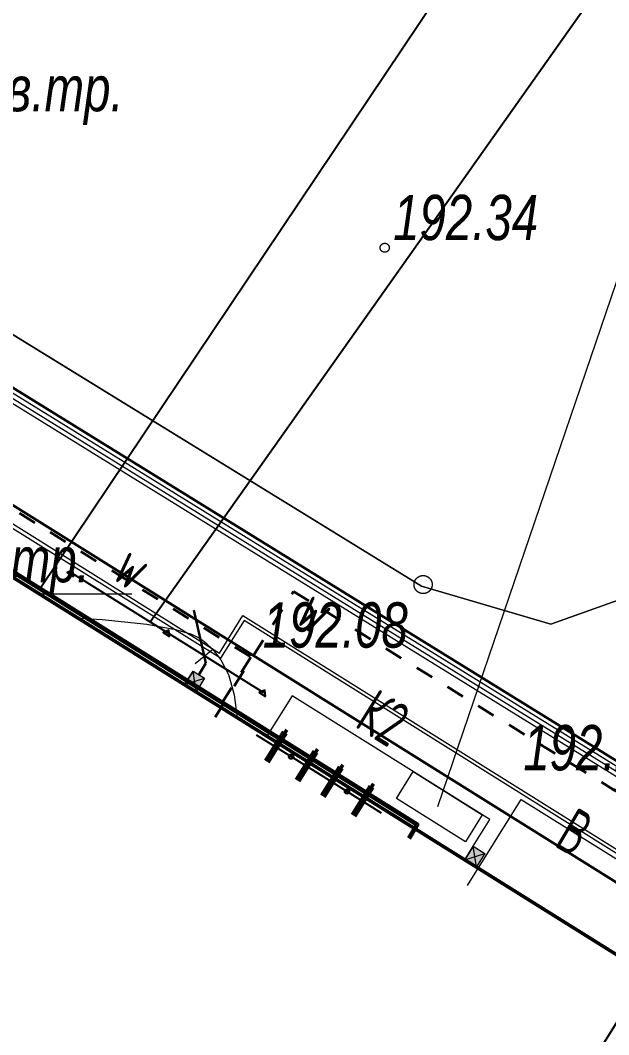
# Model space of a CAD drawing. Header units: millimetres. Extents: x -38151500 to -28914887, y -20564105 to -20349562.
# Drawn here: x -33899976 to -33886976, y -20491828 to -20469422 of the extents above; entities that cross this region are included whole.
import ezdxf
from ezdxf.xclip import XClip

# ---------------------------------------------------------------- set-up
doc = ezdxf.new("R2010")
doc.units = ezdxf.units.MM
doc.header["$MEASUREMENT"] = 0
doc.header["$XCLIPFRAME"] = 0
doc.linetypes.add('NCAD_ISO03W100', pattern=[800, 400, -400])
doc.linetypes.add('Wipeout_Contour', pattern=[1000, 0, -1000])
doc.layers.add('!!! ПОДОСНОВА', color=7, linetype='Continuous')
doc.layers.add('Новый_ГП_Сети канализации К2 ливневка', color=7, linetype='Continuous')
for name, color, linetype, lineweight in [('ГП_лоток_Ном._пера__5', 5, 'Continuous', 13), ('ГП_Сети канализации К2 ливневка_Ном._пера__180', 180, 'Continuous', 13), ('ГП_Сети канализации К2 ливневка_Ном._пера__30', 30, 'Continuous', 30), ('ГП_Сети канализации К2 ливневка_Ном._пера__4', 5, 'Continuous', 40), ('Дренаж_Ном._пера__20', 20, 'Continuous', 40), ('Новый_Defpoints_Ном._пера__16', 16, 'Continuous', 20), ('Новый_Defpoints_Ном._пера__7', 7, 'Continuous', 25), ('Новый_ГП_Граница участка_Ном._пера__1', 1, 'Continuous', 40), ('Новый_ГП_Здание сооружение_Ном._пера__22', 22, 'Continuous', 50), ('Новый_ГП_Оборудование_Ном._пера__5', 5, 'Continuous', 13), ('Новый_ГП_Ограждение_Ном._пера__152', 152, 'Continuous', 18), ('Новый_ГП_Сети канализации К2 ливневка_Ном._пера__7', 7, 'Continuous', 25), ('Новый_ГП_Сети_ В_ водоснабжение_Ном._пера__5', 5, 'Continuous', 13), ('Новый_ГП_Сети_Г_ газопровод_Ном._пера__6', 6, 'Continuous', 60), ('Новый_ГП_Сети_заземление_Ном._пера__7', 7, 'Continuous', 25), ('Новый_ГП_Сети_текст_Ном._пера__7', 7, 'Continuous', 25), ('Новый_ГП_Сети_электроснабжение_Ном._пера__1', 1, 'Continuous', 40), ('Новый_ГП_Текст_Ном._пера__250', 7, 'Continuous', 20), ('Новый_ГП_Тротуар_Дорожки_Ном._пера__24', 26, 'Continuous', 13), ('Новый_ГТ-сооружение_ ограждение_Ном._пера__19', 7, 'Continuous', 90), ('Чертеж_1_Новофедоровское_снт 28_07$0$tp_отметки_новые_Ном._пера__253', 252, 'Continuous', 18), ('Чертеж_1_Новофедоровское_снт 28_07$0$tp_растительность_Ном._пера__253', 252, 'Continuous', 18), ('Чертеж_1_Новый_ГП_Топография_Ном._пера__253', 252, 'Continuous', 18), ('Чертеж_1_Новый_Новофедоровское_снт 28_07$0$tp_Ограждения ДЕР_Ном._пера__253', 252, 'Continuous', 18), ('Чертеж_1_Новый_Новофедоровское_снт 28_07$0$tp_Ограждения рабица_Ном._пера__253', 252, 'Continuous', 18), ('Чертеж_1_Новый_Новофедоровское_снт 28_07$0$tp_отметки_новые_Ном._пера__253', 252, 'Continuous', 18), ('Чертеж_1_Новый_Новофедоровское_снт 28_07$0$tp_отметки_новые_Ном._пера__7', 7, 'Continuous', 18), ('Чертеж_1_Новый_Новофедоровское_снт 28_07$0$tp_рельеф_Ном._пера__253', 252, 'Continuous', 18)]:
    doc.layers.add(name, color=color, linetype=linetype, lineweight=lineweight)
doc.styles.add('РЎР“Р•РќР•Р\xa0РР\xa0_РЎРўРР›Р¬_1', font='arial.ttf', dxfattribs={"width": 0.75})
doc.styles.add('РЎР“Р•РќР•Р\xa0РР\xa0_РЎРўРР›Р¬_6', font='', dxfattribs={"width": 0.8})
doc.styles.get('РЎР“Р•РќР•Р\xa0РР\xa0_РЎРўРР›Р¬_6').set_extended_font_data('GOST_type_A')
doc.linetypes.add('Aquastok', pattern='A,0,[6,РіРµРЅРїРїР»Р°РЅ 2025_06_18 dima РІР°СЂРёР°РЅС‚ 21.Shx,S=7.857143,R=0,X=0,Y=-6.93889e-18],-990,0', length=990)
doc.linetypes.add('МЕЖА', pattern='A,0,[7,РіРµРЅРїРїР»Р°РЅ 2025_06_18 dima РІР°СЂРёР°РЅС‚ 21.Shx,S=39.68254,R=0,X=0,Y=1.38778e-17],-5480,0', length=5480)
doc.linetypes.add('Новофедоровское_снт 28_07$0$З ДЕРЕВ', pattern='A,0,[2,РіРµРЅРїРїР»Р°РЅ 2025_06_18 dima РІР°СЂРёР°РЅС‚ 21.Shx,S=19.84127,R=0,X=0,Y=0.2],-2500,0', length=2500)
doc.linetypes.add('Новофедоровское_снт 28_07$0$ЗАБОР_СЕТКА', pattern='A,0,[1,РіРµРЅРїРїР»Р°РЅ 2025_06_18 dima РІР°СЂРёР°РЅС‚ 21.Shx,S=39.68254,R=0,X=0,Y=2.77556e-17],-5000,0', length=5000)
doc.linetypes.add('Новофедоровское_снт 28_07$0$МЕЖА', pattern='A,0,[5,РіРµРЅРїРїР»Р°РЅ 2025_06_18 dima РІР°СЂРёР°РЅС‚ 21.Shx,S=46.746032,R=0,X=0,Y=6.93889e-18],-6500,0', length=6500)

# ---------------------------------------------------------------- blocks, each defined once
blk = doc.blocks.new('Чертеж_4_1', base_point=(4185024, -7296))
at = {"layer": 'Чертеж_1_Новый_ГП_Топография_Ном._пера__253', "color": 252, "linetype": 'Новофедоровское_снт 28_07$0$МЕЖА', "lineweight": 18, "flags": 128}
for points in [[(-33937176, -20524360), (-33937136, -20524296), (-33926649, -20507196), (-33900479, -20524004), (-33888918, -20507967), (-33879002, -20495163), (-33880756, -20487946), (-33882761, -20480799), (-33888254, -20482761), (-33891109, -20481924), (-33905380, -20473145), (-33895431, -20456936), (-33903040, -20452238), (-33944071, -20519982)], [(-33906206, -20473796), (-33886806, -20485776), (-33884336, -20481776), (-33879896, -20493826), (-33889626, -20507436), (-33888766, -20507996), (-33900126, -20523486), (-33900456, -20524026), (-33900726, -20523856), (-33925206, -20508276), (-33914526, -20491166), (-33916236, -20490046)]]:
    blk.add_lwpolyline(points, close=True, dxfattribs=at)
at = {"layer": 'Чертеж_1_Новый_Новофедоровское_снт 28_07$0$tp_Ограждения ДЕР_Ном._пера__253', "color": 252, "linetype": 'Новофедоровское_снт 28_07$0$З ДЕРЕВ', "lineweight": 18, "flags": 128}
blk.add_lwpolyline([(-33888254, -20482761), (-33882761, -20480799), (-33880755, -20487948), (-33879002, -20495163), (-33888918, -20507967), (-33898676, -20521186), (-33898923, -20521528)], dxfattribs=at)
at = {"layer": 'Чертеж_1_Новый_Новофедоровское_снт 28_07$0$tp_Ограждения рабица_Ном._пера__253', "color": 252, "linetype": 'Новофедоровское_снт 28_07$0$ЗАБОР_СЕТКА', "lineweight": 18, "flags": 128}
blk.add_lwpolyline([(-33905381, -20473147), (-33891109, -20481924), (-33888254, -20482761)], dxfattribs=at)
at = {"layer": 'Чертеж_1_Новый_Новофедоровское_снт 28_07$0$tp_отметки_новые_Ном._пера__253', "color": 252, "linetype": 'Continuous', "lineweight": 18, "flags": 128}
blk.add_lwpolyline([(-33897510, -20482096), (-33904670, -20482096), (-33909976, -20479126)], dxfattribs=at)
at = {"layer": 'Чертеж_1_Новый_Новофедоровское_снт 28_07$0$tp_отметки_новые_Ном._пера__253', "color": 252, "linetype": 'Continuous', "lineweight": 18}
blk.add_circle((-33891925, -20474446), 100, dxfattribs=at)
at = {"layer": 'Чертеж_1_Новый_Новофедоровское_снт 28_07$0$tp_отметки_новые_Ном._пера__7', "color": 7, "linetype": 'Continuous', "lineweight": 18}
blk.add_circle((-33891076, -20481886), 200, dxfattribs=at)
at = {"layer": 'Чертеж_1_Новый_Новофедоровское_снт 28_07$0$tp_рельеф_Ном._пера__253', "color": 252, "linetype": 'Continuous', "lineweight": 18, "flags": 128}
for points in [[(-33900469, -20482564), (-33899292, -20482593), (-33898169, -20482657), (-33897183, -20482762), (-33896548, -20482877), (-33896190, -20482984), (-33896017, -20483066), (-33895952, -20483110), (-33895870, -20483179), (-33895724, -20483320), (-33895547, -20483546), (-33895378, -20483872), (-33895251, -20484323), (-33895187, -20484826), (-33895152, -20485387), (-33895113, -20486009), (-33895119, -20486636), (-33895202, -20487489), (-33895339, -20488502), (-33895507, -20489606), (-33895684, -20490735), (-33895845, -20491820), (-33895969, -20492794)], [(-33895724, -20483320), (-33896114, -20483633)]]:
    blk.add_lwpolyline(points, dxfattribs=at)
at = {"layer": 'Чертеж_1_Новофедоровское_снт 28_07$0$tp_отметки_новые_Ном._пера__253', "color": 252, "linetype": 'Continuous', "lineweight": 18, "char_height": 1000, "attachment_point": 7, "style": 'РЎР“Р•РќР•Р\xa0РР\xa0_РЎРўРР›Р¬_1'}
for s, insert in [('\\A1;{\\pql;\\fArial|b0|i1|c204|p0;\\W0.750000;192.30-в.тр.}', (-33903830, -20471732)), ('\\A1;{\\pql;\\fArial|b0|i1|c204|p0;\\W0.750000;192.34}', (-33891739, -20474292)), ('\\A1;{\\pql;\\fArial|b0|i1|c204|p0;\\W0.750000;192.18-в.тр.}', (-33904576, -20482136)), ('\\A1;{\\pql;\\fArial|b0|i1|c204|p0;\\W0.750000;192.08}', (-33894619, -20483293)), ('\\A1;{\\pql;\\fArial|b0|i1|c204|p0;\\W0.750000;192.25}', (-33888863, -20486003))]:
    blk.add_mtext(s, dxfattribs=dict(at, insert=insert))
at = {"layer": 'Чертеж_1_Новофедоровское_снт 28_07$0$tp_растительность_Ном._пера__253', "color": 252, "linetype": 'Continuous', "lineweight": 18, "insert": (-33899640, -20491551), "char_height": 1000, "attachment_point": 7, "style": 'РЎР“Р•РќР•Р\xa0РР\xa0_РЎРўРР›Р¬_1'}
blk.add_mtext('\\A1;{\\pql;\\fArial|b0|i1|c204|p0;\\W0.750000;ЛУГ}', dxfattribs=at)

msp = doc.modelspace()

# ---------------------------------------------------------------- linework, layer by layer
at = {"layer": 'Новый_Defpoints_Ном._пера__16', "color": 16, "linetype": 'Continuous', "lineweight": 20}
msp.add_lwpolyline([(-33893285.53, -20505522.66), (-33893327.88, -20505495.89), (-33894281.67, -20507022.26), (-33898199.74, -20504574.15), (-33897537.07, -20503514.3), (-33900827.9, -20501458.21), (-33901596.49, -20502688.26), (-33907651.34, -20498904.77), (-33906882.95, -20497674.6), (-33911503.62, -20494766.41), (-33910479.94, -20493127.55), (-33910522.2, -20493100.81), (-33902493.58, -20480253.43), (-33886126.74, -20490480.57), (-33887742.56, -20493066.42), (-33886133.05, -20494073.1)], close=True, dxfattribs=at)
at = {"layer": 'Новый_ГП_Тротуар_Дорожки_Ном._пера__24', "color": 26, "linetype": 'Continuous', "lineweight": 13}
msp.add_lwpolyline([(-33886126.74, -20490480.57), (-33890154.98, -20487963.82), (-33889968.49, -20487664.89), (-33889598.57, -20487073.01), (-33893970.24, -20484341.27), (-33894526.66, -20485231.71), (-33896091.31, -20484254.02), (-33896345.65, -20484095.13), (-33896345.63, -20484095.09), (-33901857.99, -20480650.59), (-33901857.97, -20480650.56), (-33902112.4, -20480491.62), (-33902494.07, -20480253.13), (-33901963.21, -20479403.57), (-33895574.66, -20483398.91), (-33895057.9, -20482571.88), (-33886781.03, -20487745.76)], dxfattribs=at)

# ---------------------------------------------------------------- block references
at = {"layer": '!!! ПОДОСНОВА', "color": 252, "linetype": 'Continuous', "lineweight": 40}
ref = msp.add_blockref('Чертеж_4_1', (4185024.09, -7295.8), dxfattribs=at)
XClip(ref).set_block_clipping_path([(-33971749.8431524113, -20426134.2498699203), (-33971749.8431524113, -20517391.6082299612), (-33949169.2735030428, -20517391.6082299612), (-33943776.1358186975, -20528511.4797440507), (-33858410.272188969, -20528511.4797440507), (-33858410.272188969, -20426017.5390227698)])

# ---------------------------------------------------------------- next in the draw order: wipeouts: each hides what was drawn before it
at = {"color": 254, "linetype": 'Wipeout_Contour', "lineweight": 0, "ltscale": 435733653.2783927}
msp.add_wipeout([(-33902494.07, -20480253.13), (-33906177.01, -20486147.06), (-33906193.96, -20486136.46), (-33910522.35, -20493101.05), (-33905892.97, -20495993.81), (-33906634.86, -20497181.08), (-33900494.03, -20501018.3), (-33893312.11, -20505565.01), (-33886179.41, -20494055.94), (-33887748.3, -20493075.59), (-33886126.74, -20490480.57)], dxfattribs=at).dxf.layer = 'Новый_ГП_Сети канализации К2 ливневка'

# ---------------------------------------------------------------- next in the draw order: hatches: boundary and pattern name
at = {"layer": 'ГП_Сети канализации К2 ливневка_Ном._пера__4', "linetype": 'Continuous', "lineweight": 40}
for points in [[(-33896090.97, -20484254.07), (-33896345.49, -20484095.28), (-33896159.72, -20483797.51), (-33895905.2, -20483956.3)], [(-33889899.82, -20488121.6), (-33890154.34, -20487962.81), (-33889968.57, -20487665.04), (-33889714.05, -20487823.83)]]:
    msp.add_hatch(color=151, dxfattribs=at).paths.add_polyline_path(points)

# ---------------------------------------------------------------- next in the draw order: linework, layer by layer
at = {"layer": 'ГП_лоток_Ном._пера__5', "color": 5, "linetype": 'Aquastok', "lineweight": 13}
msp.add_lwpolyline([(-33887522.45, -20499870.4), (-33883578.74, -20493505.87), (-33884602.42, -20489774.67), (-33884344.76, -20489362.31), (-33895032.47, -20482682.05), (-33895549.24, -20483509.09), (-33902090.23, -20479442.34)], dxfattribs=at)
at = {"layer": 'ГП_Сети канализации К2 ливневка_Ном._пера__180', "color": 180, "linetype": 'Continuous', "lineweight": 13}
for points in [[(-33896345.49, -20484095.28), (-33895905.22, -20483956.2), (-33896090.97, -20484254.07), (-33896159.79, -20483797.47), (-33896345.49, -20484095.28), (-33896159.79, -20483797.47), (-33895905.22, -20483956.2), (-33896090.97, -20484254.07)], [(-33890154.34, -20487962.81), (-33889714.08, -20487823.73), (-33889899.82, -20488121.6), (-33889968.64, -20487665), (-33890154.34, -20487962.81), (-33889968.64, -20487665), (-33889714.08, -20487823.73), (-33889899.82, -20488121.6)]]:
    msp.add_lwpolyline(points, close=True, dxfattribs=at)
at = {"layer": 'ГП_Сети канализации К2 ливневка_Ном._пера__180', "color": 180, "linetype": 'Continuous', "lineweight": 13, "flags": 128}
for points in [[(-33896090.97, -20484254.07), (-33896345.49, -20484095.28), (-33896159.72, -20483797.51), (-33895905.2, -20483956.3)], [(-33889899.82, -20488121.6), (-33890154.34, -20487962.81), (-33889968.57, -20487665.04), (-33889714.05, -20487823.83)]]:
    msp.add_lwpolyline(points, close=True, dxfattribs=at)
at = {"layer": 'ГП_Сети канализации К2 ливневка_Ном._пера__30', "color": 30, "linetype": 'Continuous', "lineweight": 30}
for p, q in [((-33895873.53, -20483622.42), (-33896143.9, -20482451.33)), ((-33896032.51, -20483876.84), (-33895873.53, -20483622.42))]:
    msp.add_line(p, q, dxfattribs=at)
at = {"layer": 'Дренаж_Ном._пера__20', "color": 20, "linetype": 'Continuous', "lineweight": 40}
msp.add_line((-33884832.65, -20489697.32), (-33902923.54, -20478392.87), dxfattribs=at)
at = {"layer": 'Новый_Defpoints_Ном._пера__7', "color": 7, "linetype": 'Continuous', "lineweight": 25}
for points in [[(-33893227.2, -20486161.95), (-33894753.84, -20485208.36)], [(-33891993.29, -20486932.98), (-33893519.93, -20485979.39)]]:
    msp.add_lwpolyline(points, dxfattribs=at)
for centre in [(-33893990.52, -20485685.15), (-33892756.61, -20486456.19)]:
    msp.add_circle(centre, 50, dxfattribs=at)
at = {"layer": 'Новый_ГП_Граница участка_Ном._пера__1', "color": 1, "linetype": 'МЕЖА', "lineweight": 40}
msp.add_lwpolyline([(-33906205.91, -20473795.8), (-33886805.91, -20485775.8), (-33884335.91, -20481775.8), (-33879895.91, -20493825.8), (-33889625.91, -20507435.8), (-33888765.91, -20507995.8), (-33900125.91, -20523485.8), (-33900455.91, -20524025.8), (-33900725.91, -20523855.8), (-33925205.91, -20508275.8), (-33914525.91, -20491165.8), (-33916235.91, -20490045.8)], close=True, dxfattribs=at)
at = {"layer": 'Новый_ГП_Здание сооружение_Ном._пера__22', "color": 22, "linetype": 'Continuous', "lineweight": 50}
for p, q in [((-33894245.54, -20485347.95), (-33894086.57, -20485093.54)), ((-33893567.1, -20485771.89), (-33893408.13, -20485517.48)), ((-33893011.63, -20486118.99), (-33892852.66, -20485864.57)), ((-33892333.19, -20486542.92), (-33892174.22, -20486288.51))]:
    msp.add_line(p, q, dxfattribs=at)
msp.add_lwpolyline([(-33886126.74, -20490480.57), (-33896472.93, -20484015.55), (-33902494.07, -20480253.13), (-33906520.61, -20486698.82), (-33904825.36, -20487758.13), (-33906706.58, -20490768.7), (-33908402.67, -20489708.86), (-33910522.35, -20493101.05)], dxfattribs=at)
at = {"layer": 'Новый_ГП_Оборудование_Ном._пера__5', "color": 5, "linetype": 'Continuous', "lineweight": 13}
msp.add_lwpolyline([(-33891292.66, -20486014.41), (-33889768.31, -20486971.69), (-33890140.59, -20487564.49), (-33891664.93, -20486607.21)], close=True, dxfattribs=at)
at = {"layer": 'Новый_ГП_Ограждение_Ном._пера__152', "color": 152, "linetype": 'Continuous', "lineweight": 18}
msp.add_lwpolyline([(-33924003.56, -20506916.11), (-33924793.95, -20508182.38), (-33900553.39, -20523609.99), (-33900375.31, -20523318.57), (-33889195.39, -20508074.13), (-33890052.19, -20507516.22), (-33880232.32, -20493780.51), (-33884404.38, -20482457.67), (-33886708.28, -20486188.68), (-33906108.23, -20474208.71), (-33908442.42, -20477990.43), (-33908611.63, -20477883.78), (-33906173.35, -20473933.43), (-33886773.37, -20485913.42), (-33884358.74, -20482003.09), (-33880008.05, -20493810.7), (-33889768, -20507462.6), (-33888909.07, -20508021.91), (-33900209.04, -20523430.06), (-33900488.95, -20523888.08), (-33925068.59, -20508244.66), (-33924173.16, -20506810.13), (-33924003.69, -20506916.03)], dxfattribs=at)
msp.add_lwpolyline([(-33906140.79, -20474071.07), (-33886740.82, -20486051.05), (-33884381.56, -20482230.38), (-33880120.18, -20493795.6), (-33889910.1, -20507489.41), (-33889052.23, -20508048.02), (-33900292.17, -20523374.32), (-33900521.17, -20523749.03), (-33924931.27, -20508213.52), (-33914252.64, -20491105.7), (-33915963.46, -20489985.17)], close=True, dxfattribs=at)
at = {"layer": 'Новый_ГП_Сети канализации К2 ливневка_Ном._пера__7', "color": 7, "linetype": 'Continuous', "lineweight": 25, "flags": 128}
msp.add_lwpolyline([(-33902494.07, -20480253.13), (-33906177.01, -20486147.06), (-33906193.96, -20486136.46), (-33910522.35, -20493101.05), (-33905892.97, -20495993.81), (-33906634.86, -20497181.08), (-33900494.03, -20501018.3), (-33893312.11, -20505565.01), (-33886179.41, -20494055.94), (-33887748.3, -20493075.59), (-33886126.74, -20490480.57)], close=True, dxfattribs=at)
at = {"layer": 'Новый_ГП_Сети_ В_ водоснабжение_Ном._пера__5', "color": 5, "linetype": 'Continuous', "lineweight": 13}
msp.add_lwpolyline([(-33890096.62, -20488530.55), (-33888909.94, -20486631.46), (-33886700.55, -20488012.04), (-33884852.65, -20487296.36)], dxfattribs=at)
at = {"layer": 'Новый_ГП_Сети_Г_ газопровод_Ном._пера__6', "color": 6, "linetype": 'Continuous', "lineweight": 60}
msp.add_lwpolyline([(-33902340.02, -20480231), (-33891207.9, -20487187.12), (-33891395.12, -20487490.89)], dxfattribs=at)
at = {"layer": 'Новый_ГП_Сети_заземление_Ном._пера__7', "color": 7, "linetype": 'Continuous', "lineweight": 25}
msp.add_line((-33898847.08, -20481626.36), (-33894601.24, -20484266.99), dxfattribs=at)
for points in [[(-33898801.17, -20481709.04), (-33898811.5, -20481569.43), (-33898941.52, -20481621.34)], [(-33896681.06, -20483033.84), (-33896691.39, -20482894.23), (-33896821.4, -20482946.15)], [(-33894560.94, -20484358.65), (-33894571.27, -20484219.03), (-33894701.28, -20484270.95)]]:
    msp.add_lwpolyline(points, close=True, dxfattribs=at)
at = {"layer": 'Новый_ГП_Сети_текст_Ном._пера__7', "color": 7, "linetype": 'Continuous', "lineweight": 25}
for p, q in [((-33899542.05, -20481979.37), (-33883220.07, -20457652.02)), ((-33897105.56, -20482709.47), (-33881936.61, -20461271.89))]:
    msp.add_line(p, q, dxfattribs=at)
at = {"layer": 'Новый_ГП_Сети_электроснабжение_Ном._пера__1', "color": 1, "linetype": 'NCAD_ISO03W100', "lineweight": 40}
for points in [[(-33917451.92, -20491483.84), (-33913529.6, -20490697.08), (-33909789.47, -20489938.87), (-33902711.68, -20478619.09), (-33894885.05, -20483486.13), (-33895701.14, -20484792.15)], [(-33895671.14, -20484811.35), (-33893937.39, -20482036.78), (-33886874.45, -20486414.37), (-33884834.85, -20487303.19)]]:
    msp.add_lwpolyline(points, dxfattribs=at)
at = {"layer": 'Новый_ГП_Текст_Ном._пера__250', "color": 7, "linetype": 'Continuous', "lineweight": 20}
msp.add_line((-33890749.54, -20486787.19), (-33885160.38, -20470373.87), dxfattribs=at)
at = {"layer": 'Новый_ГТ-сооружение_ ограждение_Ном._пера__19', "color": 7, "linetype": 'Continuous', "lineweight": 90}
for p, q in [((-33894131.11, -20485155.2), (-33894528.46, -20485791.29)), ((-33893452.58, -20485579.02), (-33893849.92, -20486215.12)), ((-33892897.2, -20485926.23), (-33893294.55, -20486562.32)), ((-33892218.67, -20486350.05), (-33892616.01, -20486986.15))]:
    msp.add_line(p, q, dxfattribs=at)

# ---------------------------------------------------------------- next in the draw order: texts
at = {"layer": 'Новый_ГП_Сети_текст_Ном._пера__7', "color": 7, "linetype": 'Continuous', "lineweight": 25, "char_height": 1000, "attachment_point": 1, "style": 'РЎР“Р•РќР•Р\xa0РР\xa0_РЎРўРР›Р¬_6'}
for s, insert, rotation in [('\\A1;{\\pql;\\fGOST_type_A|b0|i0|c0|p0;\\W0.800000;w}', (-33897424.26, -20480898.31), 325.014756), ('\\A1;{\\pql;\\fGOST_type_A|b0|i0|c0|p0;\\W0.800000;w}', (-33893378.65, -20481867.82), 325.014756), ('\\A1;{\\pql;\\fGOST_type_A|b0|i0|c0|p0;\\W0.800000;К2}', (-33892091.54, -20484159.24), 327.999234), ('\\A1;{\\pql;\\fGOST_type_A|b0|i0|c0|p0;\\W0.800000;В}', (-33887701.68, -20486784.66), 329.457923)]:
    msp.add_mtext(s, dxfattribs=dict(at, insert=insert, rotation=rotation))

doc.saveas('drawing.dxf')
